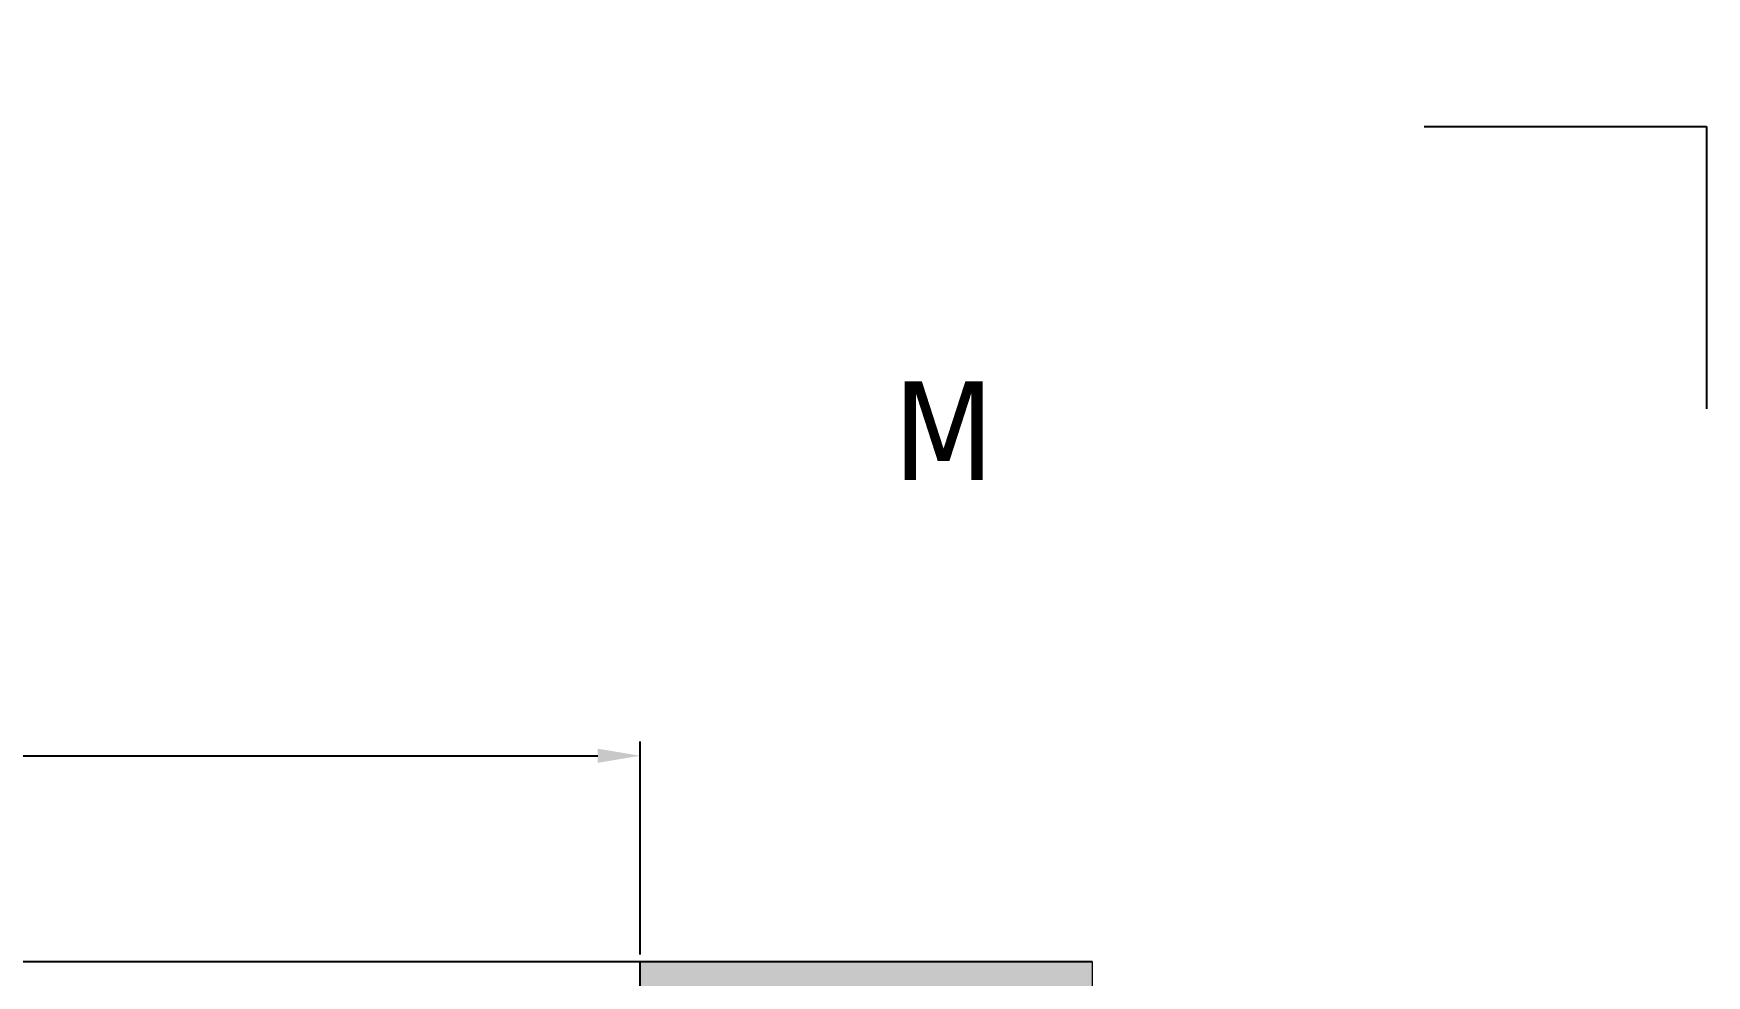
# Model space of a CAD drawing. Header units: millimetres. Extents: x -20000 to 230000, y -17405 to 25402.
# Drawn here: x 125143 to 125735, y -5587 to -5254 of the extents above; entities that cross this region are included whole.
import ezdxf
from ezdxf.enums import TextEntityAlignment as Align

# ---------------------------------------------------------------- set-up
doc = ezdxf.new("R2010")
doc.units = ezdxf.units.MM
doc.header["$PDMODE"] = 35
doc.header["$PDSIZE"] = 0.5
doc.layers.get('0').update_dxf_attribs({"lineweight": 13})
doc.layers.get('Defpoints').update_dxf_attribs({"true_color": 0xc2a584})
for name, color, linetype, lineweight in [('0 - 1 (validé)', 3, 'Continuous', 13), ('1 - BETON', 251, 'Continuous', 25), ('1 - Cotation', 32, 'Continuous', 13), ('1 - Texte', 7, 'Continuous', 13)]:
    doc.layers.add(name, color=color, linetype=linetype, lineweight=lineweight)
for name, color, linetype, lineweight, plot in [('0 - Invisible', 43, 'Continuous', 0, False), ('Intouchable', 252, 'Continuous', 13, False), ('Non visible', 163, 'Continuous', 25, False)]:
    doc.layers.add(name, color=color, linetype=linetype, lineweight=lineweight, plot=plot)
doc.styles.get("Standard").update_dxf_attribs({"font": 'ARIALUNI.TTF'})
doc.styles.add('Texte Poralu', font='tahomabd.ttf')
doc.dimstyles.new('100 - 1000', dxfattribs={"dimtxt": 15, "dimasz": 15, "dimexe": 5, "dimexo": 2.5, "dimgap": 8, "dimtad": 1, "dimdec": 1, "dimtxsty": 'Texte Poralu', "dimcen": 10, "dimazin": 0, "dimtfac": 1, "dimtdec": 1, "dimtmove": 0, "dimatfit": 3, "dimfxl": 1, "dimarcsym": 0})
doc.dimstyles.new('30 - 1000', dxfattribs={"dimtxt": 10, "dimasz": 10, "dimexe": 5, "dimexo": 2.5, "dimgap": 5, "dimtad": 1, "dimdec": 1, "dimtxsty": 'Texte Poralu', "dimcen": 5, "dimazin": 0, "dimtfac": 1, "dimtdec": 1, "dimtmove": 0, "dimatfit": 3, "dimfxl": 1, "dimarcsym": 0})

# ---------------------------------------------------------------- blocks, each defined once
blk = doc.blocks.new('Cadre Coupe_Elev')
at = {"color": 7}
blk.add_attdef('REPERE_1', text='', height=300, dxfattribs=at).set_placement((1000, 9000), align=Align.MIDDLE_CENTER)
at = {"layer": '1 - Texte', "color": 7}
for tag, p in [('DEFINITION1', (5000, 1200)), ('DEFINITION2', (5000, 800))]:
    blk.add_attdef(tag, text='', height=250, dxfattribs=at).set_placement(p, align=Align.MIDDLE_CENTER)
at = {"layer": 'Non visible', "style": 'Texte Poralu'}
for p in [(5447.12, 4905.8), (5447.12, 4605.8)]:
    blk.add_attdef('REPERE_2', text='', height=35, dxfattribs=at).set_placement(p, align=Align.MIDDLE_LEFT)
blk = doc.blocks.new('Cadre centrage dessin')
at = {"layer": 'Defpoints'}
for p, q in [((635, -1016.5), (735, -1016.5)), ((735, -1016.5), (735, -1116.5))]:
    blk.add_line(p, q, dxfattribs=at)
blk = doc.blocks.new('*D1065')
at = {"layer": '1 - Cotation', "color": 0, "lineweight": -2, "transparency": 16777216}
for p, q in [((124677.5, -5579.57), (124677.5, -5504.26)), ((125357.5, -5579.57), (125357.5, -5504.26)), ((124692.5, -5509.26), (125342.5, -5509.26))]:
    blk.add_line(p, q, dxfattribs=at)
at = {"layer": '1 - Cotation', "color": 0, "transparency": 16777216}
for points in [[(124692.5, -5506.76), (124692.5, -5511.76), (124677.5, -5509.26)], [(125342.5, -5506.76), (125342.5, -5511.76), (125357.5, -5509.26)]]:
    blk.add_solid(points, dxfattribs=at)
at = {"layer": 'Defpoints', "color": 0, "transparency": 16777216}
for p in [(125357.5, -5509.26), (124677.5, -5582.07), (125357.5, -5582.07)]:
    blk.add_point(p, dxfattribs=at)
at = {"layer": '1 - Cotation', "color": 0, "transparency": 16777216, "insert": (125017.5, -5493.76), "char_height": 15, "attachment_point": 5, "style": 'Texte Poralu'}
blk.add_mtext('L', dxfattribs=at)
blk = doc.blocks.new('*U498')
at = {"layer": '1 - BETON'}
h = blk.add_hatch(dxfattribs=at)
h.set_pattern_fill('AR-SAND', color=256, scale=0.1)
h.set_pattern_definition([(37.5, (50, -60), (-0.160003, 4.89413), [0, -3.8608, 0, -4.318, 0, -4.1275]), (7.5, (50, -60), (4.49523, 7.16825), [0, -2.0828, 0, -3.4798, 0, -1.3335]), (327.5, (46.8757, -60), (7.909924, 0.01437), [0, -1.27, 0, -4.572, 0, -5.969]), (317.5, (46.876, -60), (7.63556, 2.2293), [0, -0.635, 0, -2.9972, 0, -3.429])])
h.paths.add_polyline_path([(-150, 10), (-150, 0), (0, 0), (0, -260), (10, -260), (10, 10)])
at = {"layer": '0 - Invisible'}
blk.add_lwpolyline([(-150, 10), (-150, 0)], dxfattribs=at)
at = {"layer": '1 - BETON'}
blk.add_lwpolyline([(-150, 0), (0, 0), (0, -260), (10, -260), (10, 10), (-150, 10)], dxfattribs=at)
blk = doc.blocks.new('*D1074')
at = {"layer": 'Defpoints', "color": 0, "lineweight": -2, "transparency": 16777216}
blk.add_line((125420, -3505.67), (125455.99, -3505.67), dxfattribs=at)
at = {"layer": 'Defpoints', "color": 0, "transparency": 16777216}
for p in [(125417.5, -3505.67), (125417.5, -3505.67), (120000, -6005.67)]:
    blk.add_point(p, dxfattribs=at)
at = {"layer": 'Defpoints', "color": 0, "transparency": 16777216, "insert": (125439.25, -3495.46), "char_height": 10, "attachment_point": 5, "style": 'Texte Poralu'}
blk.add_mtext('2500', dxfattribs=at)

msp = doc.modelspace()

# ---------------------------------------------------------------- linework, layer by layer
at = {"layer": 'Defpoints', "ltscale": 2}
msp.add_line((124677.5, -5582.07), (125357.5, -5582.07), dxfattribs=at)

# ---------------------------------------------------------------- block references
at = {"xscale": -1, "rotation": 8.128960704567589e-07}
msp.add_blockref('*U498', (125367.5, -5592.07), dxfattribs=at)
at = {"layer": '0 - 1 (validé)'}
ref = msp.add_blockref('Cadre Coupe_Elev', (120000, -10000), dxfattribs=at)
ref.add_attrib('REPERE_2', 'M', dxfattribs={"layer": 'Non visible', "height": 35, "style": 'Texte Poralu'}).set_placement((125447.12, -5394.2), align=Align.MIDDLE_LEFT)
at = {"layer": 'Intouchable'}
msp.add_blockref('Cadre centrage dessin', (125000, -4270), dxfattribs=at)

# ---------------------------------------------------------------- dimensions: what is measured, and where the dimension line sits
at = {"layer": '1 - Cotation'}
dim = msp.add_linear_dim(base=(125357.5, -5509.26), p1=(124677.5, -5582.07), p2=(125357.5, -5582.07), text='L', dimstyle='100 - 1000', dxfattribs=at)
dim.commit()
dim.dimension.update_dxf_attribs({"geometry": '*D1065', "text_midpoint": (125017.5, -5493.76)})
at = {"layer": 'Defpoints'}
dim = msp.add_ordinate_dim(feature_location=(125417.5, -3505.67), offset=(0, 0), dtype=0, origin=(120000, -6005.67), dimstyle='30 - 1000', dxfattribs=at)
dim.commit()
dim.dimension.update_dxf_attribs({"geometry": '*D1074', "text_midpoint": (125439.25, -3495.46)})

doc.saveas('drawing.dxf')
